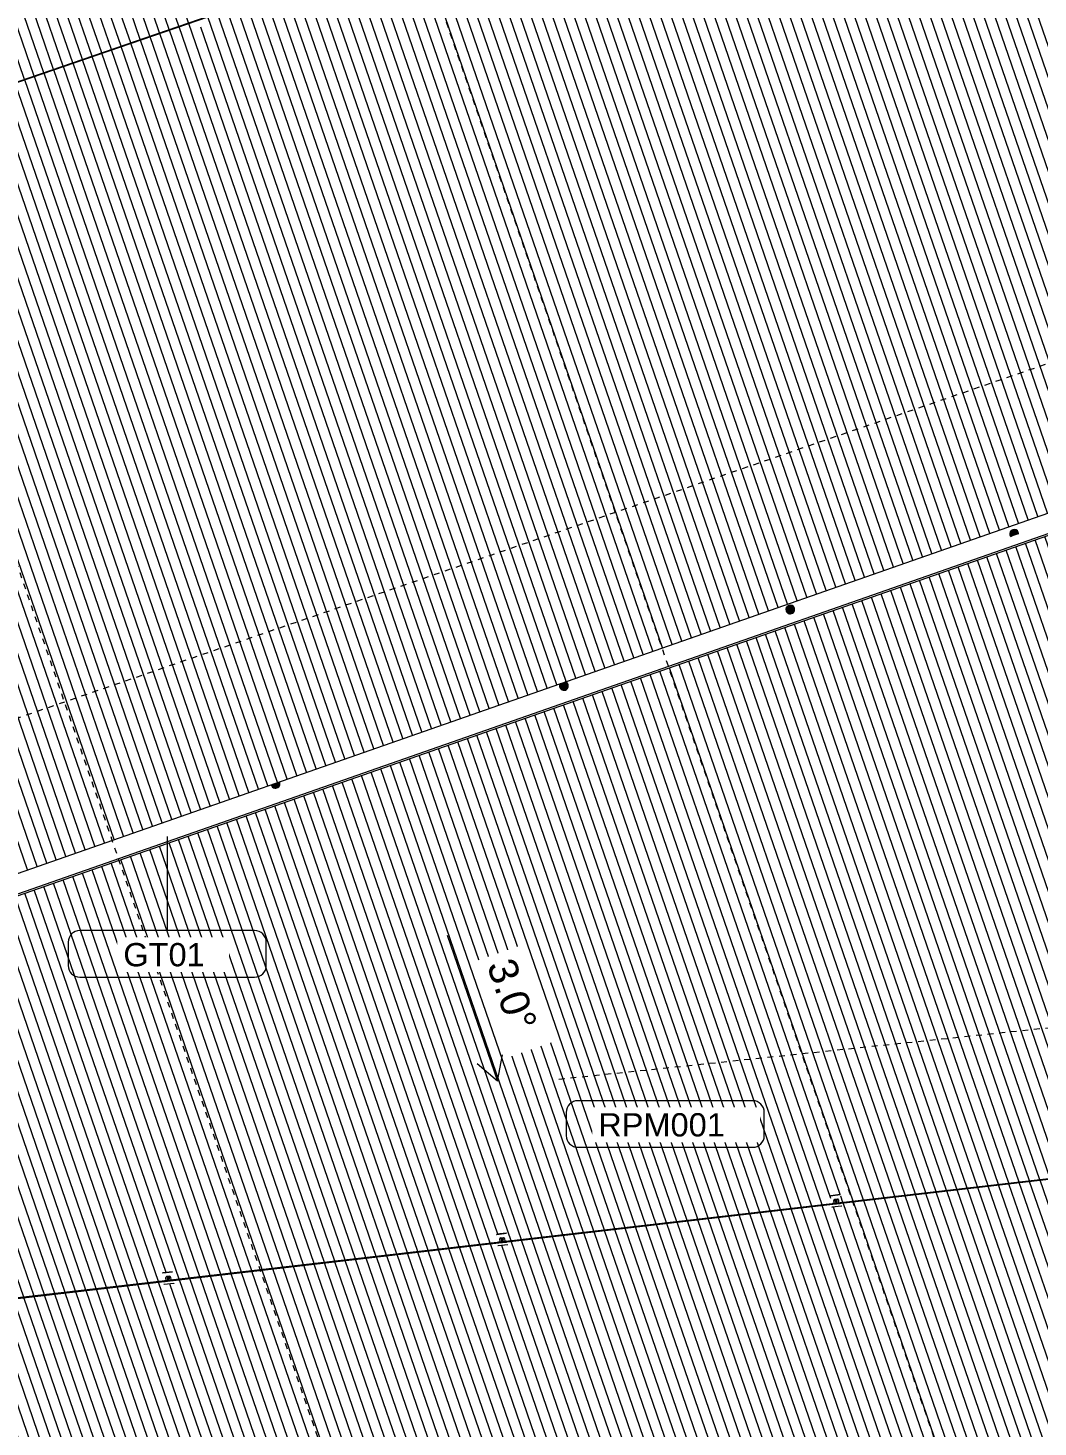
# Model space of a CAD drawing. Header units: metres. Extents: x -2477 to -2336, y 3945 to 4052.
# Drawn here: x -2370.05 to -2352.71, y 3971.49 to 3995.52 of the extents above; entities that cross this region are included whole.
import ezdxf

# ---------------------------------------------------------------- set-up
doc = ezdxf.new("R2010")
doc.units = ezdxf.units.M
doc.linetypes.add('Grid Line', pattern=[0.021, 0.012, -0.003, 0.003, -0.003])
for name, color, linetype, lineweight in [('A-ROOF', 132, 'Continuous', 5), ('A-ROOF-IDEN', 132, 'Continuous', 5), ('A-ROOF-PATT', 132, 'Continuous', 5), ('G-ANNO-DIMS', 111, 'Continuous', 5), ('P-SANR-FIXT', 6, 'Continuous', 5), ('Q-SPCQ', 91, 'Continuous', 5), ('S-GRID', 1, 'Continuous', 5)]:
    doc.layers.add(name, color=color, linetype=linetype, lineweight=lineweight)
doc.styles.add('Arial', font='arial.ttf', dxfattribs={"height": 0.5})
doc.styles.add('Arial_1', font='arial.ttf', dxfattribs={"height": 0.4})

# ---------------------------------------------------------------- blocks, each defined once
blk = doc.blocks.new('Downpipe - L Spreader - Default-V2-ROOF - Part A')
at = {"layer": 'P-SANR-FIXT'}
blk.add_hatch(color=211, dxfattribs=at).paths.add_polyline_path([(0.028, 2.131), (-0.108, 2.129), (-0.112, 2.119), (-0.115, 2.1), (-0.112, 2.081), (-0.105, 2.062), (-0.093, 2.047), (-0.077, 2.035), (-0.059, 2.028), (-0.04, 2.025), (-0.02, 2.028), (-0.002, 2.035), (0.013, 2.047), (0.025, 2.062), (0.033, 2.081), (0.035, 2.101), (0.033, 2.119)])
for start, end in [(156.6775, 180), (180, 0), (0, 24.4747)]:
    blk.add_arc((-0.04, 2.1), 0.075, start, end, dxfattribs=at)
blk = doc.blocks.new('Downpipe - L Spreader - Default-V3-ROOF - Part A')
at = {"layer": 'P-SANR-FIXT'}
blk.add_hatch(color=211, dxfattribs=at).paths.add_polyline_path([(-0.02, 2.172), (-0.04, 2.175), (-0.059, 2.172), (-0.077, 2.165), (-0.093, 2.153), (-0.105, 2.137), (-0.112, 2.119), (-0.115, 2.1), (-0.11, 2.076), (-0.105, 2.062), (-0.093, 2.047), (-0.077, 2.035), (-0.059, 2.028), (-0.04, 2.025), (-0.02, 2.028), (0.001, 2.038), (0.013, 2.047), (0.025, 2.062), (0.033, 2.081), (0.035, 2.1), (0.033, 2.119), (0.025, 2.137), (0.013, 2.153), (-0.002, 2.165), (-0.011, 2.169)])
for start, end in [(0, 180), (180, 0)]:
    blk.add_arc((-0.04, 2.1), 0.075, start, end, dxfattribs=at)
blk = doc.blocks.new('Downpipe - L Spreader - Default-V4-ROOF - Part A')
at = {"layer": 'P-SANR-FIXT'}
blk.add_hatch(color=211, dxfattribs=at).paths.add_polyline_path([(-0.02, 2.172), (-0.04, 2.175), (-0.059, 2.172), (-0.077, 2.165), (-0.093, 2.153), (-0.105, 2.137), (-0.112, 2.119), (-0.115, 2.1), (-0.112, 2.081), (-0.105, 2.062), (-0.093, 2.047), (-0.08, 2.039), (0.004, 2.04), (0.013, 2.047), (0.025, 2.062), (0.033, 2.081), (0.035, 2.1), (0.033, 2.119), (0.025, 2.137), (0.013, 2.153), (-0.002, 2.165), (-0.011, 2.169)])
for start, end in [(0, 180), (180, 234.6037), (306.4578, 0)]:
    blk.add_arc((-0.04, 2.1), 0.075, start, end, dxfattribs=at)
blk = doc.blocks.new('Downpipe - L Spreader - Default-V5-ROOF - Part A')
at = {"layer": 'P-SANR-FIXT'}
blk.add_hatch(color=211, dxfattribs=at).paths.add_polyline_path([(-0.02, 2.172), (-0.04, 2.175), (-0.059, 2.172), (-0.077, 2.165), (-0.093, 2.153), (-0.105, 2.137), (-0.112, 2.119), (-0.115, 2.1), (-0.113, 2.088), (0.034, 2.089), (0.035, 2.1), (0.033, 2.119), (0.025, 2.137), (0.013, 2.153), (-0.002, 2.165), (-0.011, 2.169)])
for start, end in [(0, 180), (180, 189.4073), (351.6904, 0)]:
    blk.add_arc((-0.04, 2.1), 0.075, start, end, dxfattribs=at)
blk = doc.blocks.new('Static Line_Sayfa_Metal Deck_Pan Mount - Up to 15 _ pitch - Max 2 Users-1845874-ROOF - Part A')
at = {"layer": 'Q-SPCQ'}
for p, q in [((-2350.648, 4001.334), (-2438.25, 3971.17)), ((-2438.248, 3971.163), (-2350.645, 4001.327))]:
    blk.add_line(p, q, dxfattribs=at)
blk = doc.blocks.new('Static Line_Sayfa_Metal Deck_Pan Mount - Up to 15 _ pitch - Max 2 Users-1848369-ROOF - Part A')
at = {"layer": 'Q-SPCQ'}
for p, q in [((-2343.541, 3976.794), (-2379.096, 3972.682)), ((-2379.095, 3972.674), (-2343.541, 3976.786)), ((-2356.1, 3975.483), (-2356.103, 3975.482)), ((-2356.101, 3975.482), (-2356.098, 3975.483)), ((-2356.272, 3975.463), (-2356.268, 3975.463)), ((-2356.267, 3975.463), (-2356.27, 3975.464)), ((-2356.267, 3975.463), (-2356.102, 3975.482)), ((-2356.104, 3975.482), (-2356.266, 3975.463)), ((-2356.245, 3975.265), (-2356.249, 3975.265)), ((-2356.08, 3975.284), (-2356.244, 3975.265)), ((-2356.233, 3975.329), (-2356.238, 3975.327)), ((-2356.236, 3975.317), (-2356.232, 3975.316)), ((-2356.231, 3975.329), (-2356.233, 3975.329)), ((-2356.23, 3975.316), (-2356.232, 3975.316)), ((-2356.105, 3975.344), (-2356.231, 3975.329)), ((-2356.23, 3975.316), (-2356.104, 3975.331)), ((-2356.209, 3975.335), (-2356.215, 3975.384)), ((-2356.152, 3975.406), (-2356.202, 3975.4)), ((-2356.152, 3975.406), (-2356.202, 3975.4)), ((-2356.192, 3975.367), (-2356.192, 3975.367)), ((-2356.184, 3975.369), (-2356.184, 3975.369)), ((-2356.182, 3975.37), (-2356.182, 3975.37)), ((-2356.164, 3975.376), (-2356.164, 3975.376)), ((-2356.162, 3975.377), (-2356.162, 3975.377)), ((-2356.154, 3975.38), (-2356.154, 3975.38)), ((-2356.136, 3975.396), (-2356.136, 3975.396)), ((-2356.135, 3975.393), (-2356.13, 3975.344)), ((-2356.105, 3975.344), (-2356.103, 3975.344)), ((-2356.104, 3975.331), (-2356.101, 3975.331)), ((-2356.098, 3975.343), (-2356.103, 3975.344)), ((-2356.101, 3975.331), (-2356.097, 3975.333)), ((-2356.075, 3975.285), (-2356.079, 3975.284)), ((-2362.004, 3974.8), (-2362, 3974.8)), ((-2361.998, 3974.8), (-2362.002, 3974.801)), ((-2361.999, 3974.8), (-2361.834, 3974.819)), ((-2361.836, 3974.819), (-2361.997, 3974.801)), ((-2361.832, 3974.82), (-2361.835, 3974.819)), ((-2361.833, 3974.819), (-2361.83, 3974.821)), ((-2361.977, 3974.602), (-2361.981, 3974.602)), ((-2361.811, 3974.621), (-2361.976, 3974.602)), ((-2361.965, 3974.666), (-2361.969, 3974.664)), ((-2361.968, 3974.654), (-2361.964, 3974.653)), ((-2361.963, 3974.666), (-2361.965, 3974.666)), ((-2361.962, 3974.653), (-2361.964, 3974.653)), ((-2361.837, 3974.681), (-2361.963, 3974.666)), ((-2361.962, 3974.653), (-2361.836, 3974.668)), ((-2361.941, 3974.672), (-2361.947, 3974.721)), ((-2361.884, 3974.743), (-2361.933, 3974.737)), ((-2361.884, 3974.743), (-2361.933, 3974.737)), ((-2361.924, 3974.704), (-2361.924, 3974.704)), ((-2361.916, 3974.706), (-2361.916, 3974.706)), ((-2361.914, 3974.707), (-2361.914, 3974.707)), ((-2361.896, 3974.713), (-2361.896, 3974.713)), ((-2361.894, 3974.714), (-2361.894, 3974.714)), ((-2361.886, 3974.717), (-2361.886, 3974.717)), ((-2361.868, 3974.733), (-2361.868, 3974.733)), ((-2361.867, 3974.73), (-2361.861, 3974.681)), ((-2361.837, 3974.681), (-2361.835, 3974.681)), ((-2361.836, 3974.668), (-2361.833, 3974.668)), ((-2361.83, 3974.68), (-2361.835, 3974.681)), ((-2361.833, 3974.668), (-2361.829, 3974.67)), ((-2361.807, 3974.622), (-2361.81, 3974.621)), ((-2367.736, 3974.138), (-2367.732, 3974.137)), ((-2367.73, 3974.138), (-2367.734, 3974.138)), ((-2367.731, 3974.137), (-2367.566, 3974.156)), ((-2367.568, 3974.156), (-2367.729, 3974.138)), ((-2367.673, 3974.009), (-2367.678, 3974.058)), ((-2367.616, 3974.08), (-2367.665, 3974.074)), ((-2367.616, 3974.08), (-2367.665, 3974.075)), ((-2367.648, 3974.044), (-2367.648, 3974.043)), ((-2367.646, 3974.044), (-2367.646, 3974.044)), ((-2367.628, 3974.05), (-2367.628, 3974.05)), ((-2367.626, 3974.051), (-2367.626, 3974.051)), ((-2367.618, 3974.054), (-2367.618, 3974.054)), ((-2367.6, 3974.07), (-2367.6, 3974.07)), ((-2367.599, 3974.067), (-2367.593, 3974.018)), ((-2367.564, 3974.157), (-2367.567, 3974.157)), ((-2367.565, 3974.157), (-2367.562, 3974.158)), ((-2367.709, 3973.939), (-2367.713, 3973.939)), ((-2367.543, 3973.958), (-2367.708, 3973.939)), ((-2367.697, 3974.003), (-2367.701, 3974.001)), ((-2367.7, 3973.991), (-2367.696, 3973.99)), ((-2367.695, 3974.003), (-2367.697, 3974.003)), ((-2367.693, 3973.99), (-2367.696, 3973.99)), ((-2367.569, 3974.018), (-2367.695, 3974.003)), ((-2367.693, 3973.99), (-2367.567, 3974.005)), ((-2367.656, 3974.041), (-2367.656, 3974.041)), ((-2367.569, 3974.018), (-2367.567, 3974.018)), ((-2367.562, 3974.017), (-2367.567, 3974.018)), ((-2367.567, 3974.005), (-2367.565, 3974.006)), ((-2367.565, 3974.006), (-2367.561, 3974.007)), ((-2367.539, 3973.959), (-2367.542, 3973.958))]:
    blk.add_line(p, q, dxfattribs=at)
at = {"layer": 'Q-SPCQ', "flags": 128}
for points in [[(-2356.184, 3975.369), (-2356.184, 3975.369), (-2356.184, 3975.368), (-2356.184, 3975.368), (-2356.183, 3975.367), (-2356.183, 3975.367), (-2356.183, 3975.366), (-2356.183, 3975.366), (-2356.182, 3975.366), (-2356.182, 3975.365), (-2356.182, 3975.365), (-2356.182, 3975.365), (-2356.181, 3975.364), (-2356.181, 3975.364), (-2356.18, 3975.364), (-2356.18, 3975.363), (-2356.18, 3975.363), (-2356.179, 3975.363), (-2356.179, 3975.363), (-2356.179, 3975.362), (-2356.178, 3975.362), (-2356.178, 3975.362), (-2356.177, 3975.362), (-2356.177, 3975.362), (-2356.176, 3975.362), (-2356.176, 3975.361), (-2356.175, 3975.361), (-2356.175, 3975.361), (-2356.174, 3975.361), (-2356.174, 3975.361), (-2356.174, 3975.361), (-2356.173, 3975.361), (-2356.173, 3975.361), (-2356.172, 3975.361), (-2356.172, 3975.361)], [(-2356.182, 3975.37), (-2356.182, 3975.369), (-2356.182, 3975.369), (-2356.182, 3975.368), (-2356.182, 3975.368), (-2356.181, 3975.368), (-2356.181, 3975.367), (-2356.181, 3975.367), (-2356.181, 3975.367), (-2356.181, 3975.366), (-2356.18, 3975.366), (-2356.18, 3975.366), (-2356.18, 3975.366), (-2356.179, 3975.365), (-2356.179, 3975.365), (-2356.179, 3975.365), (-2356.178, 3975.365), (-2356.178, 3975.364), (-2356.178, 3975.364), (-2356.178, 3975.364), (-2356.177, 3975.364), (-2356.177, 3975.364), (-2356.176, 3975.364), (-2356.176, 3975.363), (-2356.176, 3975.363), (-2356.175, 3975.363), (-2356.175, 3975.363), (-2356.175, 3975.363), (-2356.174, 3975.363), (-2356.174, 3975.363), (-2356.173, 3975.363), (-2356.173, 3975.363), (-2356.173, 3975.363), (-2356.172, 3975.363), (-2356.172, 3975.363)], [(-2356.172, 3975.361), (-2356.171, 3975.361), (-2356.171, 3975.361), (-2356.17, 3975.361), (-2356.17, 3975.362), (-2356.169, 3975.362), (-2356.169, 3975.362), (-2356.169, 3975.362), (-2356.168, 3975.362), (-2356.168, 3975.362), (-2356.167, 3975.363), (-2356.167, 3975.363), (-2356.167, 3975.363), (-2356.166, 3975.363), (-2356.166, 3975.364), (-2356.165, 3975.364), (-2356.165, 3975.364), (-2356.165, 3975.365), (-2356.164, 3975.365), (-2356.164, 3975.365), (-2356.164, 3975.366), (-2356.164, 3975.366), (-2356.163, 3975.366), (-2356.163, 3975.367), (-2356.163, 3975.367), (-2356.163, 3975.368), (-2356.162, 3975.368), (-2356.162, 3975.369), (-2356.162, 3975.369), (-2356.162, 3975.369), (-2356.162, 3975.37), (-2356.162, 3975.37), (-2356.162, 3975.371), (-2356.161, 3975.371), (-2356.161, 3975.372), (-2356.161, 3975.372), (-2356.161, 3975.373), (-2356.161, 3975.373), (-2356.161, 3975.374), (-2356.161, 3975.374), (-2356.161, 3975.375), (-2356.162, 3975.375), (-2356.162, 3975.375), (-2356.162, 3975.376), (-2356.162, 3975.376), (-2356.162, 3975.377)], [(-2356.172, 3975.363), (-2356.172, 3975.363), (-2356.171, 3975.363), (-2356.171, 3975.363), (-2356.17, 3975.363), (-2356.17, 3975.363), (-2356.17, 3975.364), (-2356.169, 3975.364), (-2356.169, 3975.364), (-2356.169, 3975.364), (-2356.168, 3975.364), (-2356.168, 3975.364), (-2356.168, 3975.365), (-2356.167, 3975.365), (-2356.167, 3975.365), (-2356.167, 3975.365), (-2356.166, 3975.366), (-2356.166, 3975.366), (-2356.166, 3975.366), (-2356.166, 3975.366), (-2356.165, 3975.367), (-2356.165, 3975.367), (-2356.165, 3975.367), (-2356.165, 3975.368), (-2356.165, 3975.368), (-2356.164, 3975.368), (-2356.164, 3975.369), (-2356.164, 3975.369), (-2356.164, 3975.369), (-2356.164, 3975.37), (-2356.164, 3975.37), (-2356.164, 3975.371), (-2356.163, 3975.371), (-2356.163, 3975.371), (-2356.163, 3975.372), (-2356.163, 3975.372), (-2356.163, 3975.373), (-2356.163, 3975.373), (-2356.163, 3975.373), (-2356.163, 3975.374), (-2356.163, 3975.374), (-2356.164, 3975.374), (-2356.164, 3975.375), (-2356.164, 3975.375), (-2356.164, 3975.376), (-2356.164, 3975.376)], [(-2361.916, 3974.706), (-2361.916, 3974.706), (-2361.916, 3974.705), (-2361.916, 3974.705), (-2361.915, 3974.704), (-2361.915, 3974.704), (-2361.915, 3974.704), (-2361.915, 3974.703), (-2361.914, 3974.703), (-2361.914, 3974.702), (-2361.914, 3974.702), (-2361.913, 3974.702), (-2361.913, 3974.701), (-2361.913, 3974.701), (-2361.912, 3974.701), (-2361.912, 3974.701), (-2361.912, 3974.7), (-2361.911, 3974.7), (-2361.911, 3974.7), (-2361.91, 3974.7), (-2361.91, 3974.699), (-2361.91, 3974.699), (-2361.909, 3974.699), (-2361.909, 3974.699), (-2361.908, 3974.699), (-2361.908, 3974.699), (-2361.907, 3974.698), (-2361.907, 3974.698), (-2361.906, 3974.698), (-2361.906, 3974.698), (-2361.905, 3974.698), (-2361.905, 3974.698), (-2361.904, 3974.698), (-2361.904, 3974.698), (-2361.904, 3974.698)], [(-2361.914, 3974.707), (-2361.914, 3974.706), (-2361.914, 3974.706), (-2361.914, 3974.706), (-2361.913, 3974.705), (-2361.913, 3974.705), (-2361.913, 3974.705), (-2361.913, 3974.704), (-2361.913, 3974.704), (-2361.912, 3974.704), (-2361.912, 3974.703), (-2361.912, 3974.703), (-2361.912, 3974.703), (-2361.911, 3974.702), (-2361.911, 3974.702), (-2361.911, 3974.702), (-2361.91, 3974.702), (-2361.91, 3974.702), (-2361.91, 3974.701), (-2361.909, 3974.701), (-2361.909, 3974.701), (-2361.909, 3974.701), (-2361.908, 3974.701), (-2361.908, 3974.701), (-2361.908, 3974.7), (-2361.907, 3974.7), (-2361.907, 3974.7), (-2361.906, 3974.7), (-2361.906, 3974.7), (-2361.906, 3974.7), (-2361.905, 3974.7), (-2361.905, 3974.7), (-2361.904, 3974.7), (-2361.904, 3974.7), (-2361.904, 3974.7)], [(-2361.904, 3974.698), (-2361.903, 3974.698), (-2361.903, 3974.698), (-2361.902, 3974.699), (-2361.902, 3974.699), (-2361.901, 3974.699), (-2361.901, 3974.699), (-2361.9, 3974.699), (-2361.9, 3974.699), (-2361.9, 3974.7), (-2361.899, 3974.7), (-2361.899, 3974.7), (-2361.898, 3974.7), (-2361.898, 3974.7), (-2361.898, 3974.701), (-2361.897, 3974.701), (-2361.897, 3974.701), (-2361.897, 3974.702), (-2361.896, 3974.702), (-2361.896, 3974.702), (-2361.896, 3974.703), (-2361.895, 3974.703), (-2361.895, 3974.704), (-2361.895, 3974.704), (-2361.895, 3974.704), (-2361.894, 3974.705), (-2361.894, 3974.705), (-2361.894, 3974.706), (-2361.894, 3974.706), (-2361.894, 3974.707), (-2361.894, 3974.707), (-2361.893, 3974.707), (-2361.893, 3974.708), (-2361.893, 3974.708), (-2361.893, 3974.709), (-2361.893, 3974.709), (-2361.893, 3974.71), (-2361.893, 3974.71), (-2361.893, 3974.711), (-2361.893, 3974.711), (-2361.893, 3974.712), (-2361.893, 3974.712), (-2361.893, 3974.713), (-2361.894, 3974.713), (-2361.894, 3974.713), (-2361.894, 3974.714)], [(-2361.904, 3974.7), (-2361.903, 3974.7), (-2361.903, 3974.7), (-2361.903, 3974.7), (-2361.902, 3974.7), (-2361.902, 3974.701), (-2361.902, 3974.701), (-2361.901, 3974.701), (-2361.901, 3974.701), (-2361.9, 3974.701), (-2361.9, 3974.701), (-2361.9, 3974.702), (-2361.899, 3974.702), (-2361.899, 3974.702), (-2361.899, 3974.702), (-2361.899, 3974.702), (-2361.898, 3974.703), (-2361.898, 3974.703), (-2361.898, 3974.703), (-2361.897, 3974.704), (-2361.897, 3974.704), (-2361.897, 3974.704), (-2361.897, 3974.704), (-2361.897, 3974.705), (-2361.896, 3974.705), (-2361.896, 3974.706), (-2361.896, 3974.706), (-2361.896, 3974.706), (-2361.896, 3974.707), (-2361.896, 3974.707), (-2361.896, 3974.707), (-2361.895, 3974.708), (-2361.895, 3974.708), (-2361.895, 3974.708), (-2361.895, 3974.709), (-2361.895, 3974.709), (-2361.895, 3974.71), (-2361.895, 3974.71), (-2361.895, 3974.71), (-2361.895, 3974.711), (-2361.895, 3974.711), (-2361.895, 3974.712), (-2361.895, 3974.712), (-2361.896, 3974.712), (-2361.896, 3974.713), (-2361.896, 3974.713)], [(-2367.648, 3974.043), (-2367.648, 3974.043), (-2367.648, 3974.042), (-2367.647, 3974.042), (-2367.647, 3974.042), (-2367.647, 3974.041), (-2367.647, 3974.041), (-2367.646, 3974.04), (-2367.646, 3974.04), (-2367.646, 3974.04), (-2367.646, 3974.039), (-2367.645, 3974.039), (-2367.645, 3974.039), (-2367.645, 3974.038), (-2367.644, 3974.038), (-2367.644, 3974.038), (-2367.643, 3974.037), (-2367.643, 3974.037), (-2367.643, 3974.037), (-2367.642, 3974.037), (-2367.642, 3974.036), (-2367.641, 3974.036), (-2367.641, 3974.036), (-2367.641, 3974.036), (-2367.64, 3974.036), (-2367.64, 3974.036), (-2367.639, 3974.036), (-2367.639, 3974.035), (-2367.638, 3974.035), (-2367.638, 3974.035), (-2367.637, 3974.035), (-2367.637, 3974.035), (-2367.636, 3974.035), (-2367.636, 3974.035), (-2367.635, 3974.035)], [(-2367.646, 3974.044), (-2367.646, 3974.043), (-2367.646, 3974.043), (-2367.645, 3974.043), (-2367.645, 3974.042), (-2367.645, 3974.042), (-2367.645, 3974.042), (-2367.645, 3974.041), (-2367.644, 3974.041), (-2367.644, 3974.041), (-2367.644, 3974.04), (-2367.644, 3974.04), (-2367.643, 3974.04), (-2367.643, 3974.04), (-2367.643, 3974.039), (-2367.643, 3974.039), (-2367.642, 3974.039), (-2367.642, 3974.039), (-2367.642, 3974.038), (-2367.641, 3974.038), (-2367.641, 3974.038), (-2367.641, 3974.038), (-2367.64, 3974.038), (-2367.64, 3974.038), (-2367.639, 3974.038), (-2367.639, 3974.037), (-2367.639, 3974.037), (-2367.638, 3974.037), (-2367.638, 3974.037), (-2367.638, 3974.037), (-2367.637, 3974.037), (-2367.637, 3974.037), (-2367.636, 3974.037), (-2367.636, 3974.037), (-2367.636, 3974.037)], [(-2367.636, 3974.037), (-2367.635, 3974.037), (-2367.635, 3974.037), (-2367.634, 3974.037), (-2367.634, 3974.038), (-2367.634, 3974.038), (-2367.633, 3974.038), (-2367.633, 3974.038), (-2367.633, 3974.038), (-2367.632, 3974.038), (-2367.632, 3974.038), (-2367.632, 3974.039), (-2367.631, 3974.039), (-2367.631, 3974.039), (-2367.631, 3974.039), (-2367.63, 3974.04), (-2367.63, 3974.04), (-2367.63, 3974.04), (-2367.63, 3974.04), (-2367.629, 3974.041), (-2367.629, 3974.041), (-2367.629, 3974.041), (-2367.629, 3974.042), (-2367.628, 3974.042), (-2367.628, 3974.042), (-2367.628, 3974.043), (-2367.628, 3974.043), (-2367.628, 3974.043), (-2367.628, 3974.044), (-2367.627, 3974.044), (-2367.627, 3974.044), (-2367.627, 3974.045), (-2367.627, 3974.045), (-2367.627, 3974.046), (-2367.627, 3974.046), (-2367.627, 3974.046), (-2367.627, 3974.047), (-2367.627, 3974.047), (-2367.627, 3974.048), (-2367.627, 3974.048), (-2367.627, 3974.048), (-2367.627, 3974.049), (-2367.627, 3974.049), (-2367.627, 3974.049), (-2367.628, 3974.05), (-2367.628, 3974.05)], [(-2367.635, 3974.035), (-2367.635, 3974.035), (-2367.635, 3974.036), (-2367.634, 3974.036), (-2367.634, 3974.036), (-2367.633, 3974.036), (-2367.633, 3974.036), (-2367.632, 3974.036), (-2367.632, 3974.036), (-2367.631, 3974.037), (-2367.631, 3974.037), (-2367.631, 3974.037), (-2367.63, 3974.037), (-2367.63, 3974.038), (-2367.629, 3974.038), (-2367.629, 3974.038), (-2367.629, 3974.039), (-2367.628, 3974.039), (-2367.628, 3974.039), (-2367.628, 3974.04), (-2367.628, 3974.04), (-2367.627, 3974.04), (-2367.627, 3974.041), (-2367.627, 3974.041), (-2367.626, 3974.041), (-2367.626, 3974.042), (-2367.626, 3974.042), (-2367.626, 3974.043), (-2367.626, 3974.043), (-2367.626, 3974.044), (-2367.625, 3974.044), (-2367.625, 3974.045), (-2367.625, 3974.045), (-2367.625, 3974.045), (-2367.625, 3974.046), (-2367.625, 3974.046), (-2367.625, 3974.047), (-2367.625, 3974.047), (-2367.625, 3974.048), (-2367.625, 3974.048), (-2367.625, 3974.049), (-2367.625, 3974.049), (-2367.625, 3974.05), (-2367.625, 3974.05), (-2367.626, 3974.051), (-2367.626, 3974.051)]]:
    blk.add_lwpolyline(points, dxfattribs=at)
at = {"layer": 'Q-SPCQ'}
for centre, major_axis, ratio, start_param, end_param in [((-2356.267, 3975.463), (0.000993, 0.000114), 0.051111, 3.405023, 4.72366), ((-2356.266, 3975.464), (0.000993, 0.000114), 0.051111, 3.405023, 4.72366), ((-2356.244, 3975.265), (0.000993, 0.000114), 0.051111, 3.405023, 4.72366), ((-2356.237, 3975.322), (-0.0006, 0.00518), 0.011256, 0.002657, 0.472462), ((-2356.237, 3975.322), (-0.0006, 0.00518), 0.011256, 4.661252, 6.283185), ((-2356.237, 3975.322), (-0.0006, 0.00518), 0.011256, 3.141593, 4.661252), ((-2356.237, 3975.322), (-0.0006, 0.00518), 0.011256, 2.566857, 3.138936), ((-2356.2, 3975.385), (0.0142, 0.0049), 0.99863, 1.354026, 2.924822), ((-2356.2, 3975.385), (0.0142, 0.0049), 0.99863, 1.354026, 2.924822), ((-2356.209, 3975.334), (-0.00046, 0.00397), 0.011256, 1.51966, 2.566857), ((-2356.173, 3975.373), (0.0188, 0.0065), 0.99863, 1.354026, 3.71022), ((-2356.173, 3975.373), (0.0188, 0.0065), 0.99863, 1.354026, 4.495618), ((-2356.173, 3975.373), (0.0111, 0.0038), 0.99863, 1.354026, 4.495618), ((-2356.173, 3975.373), (0.0188, 0.0065), 0.99863, 6.066415, 7.637211), ((-2356.173, 3975.373), (0.0188, 0.0065), 0.99863, 4.495618, 7.637211), ((-2356.173, 3975.373), (0.0111, 0.0038), 0.99863, 4.495618, 7.637211), ((-2356.15, 3975.391), (0.0142, 0.0049), 0.99863, 0.045029, 1.354026), ((-2356.15, 3975.391), (0.0142, 0.0049), 0.99863, 6.066415, 7.637211), ((-2356.15, 3975.391), (0.0142, 0.0049), 0.99863, 6.066415, 6.283185), ((-2356.13, 3975.344), (-0.00046, 0.00397), 0.011256, 1.51966, 2.566857), ((-2356.104, 3975.482), (0.000993, 0.000114), 0.051111, 4.72366, 6.042297), ((-2356.102, 3975.482), (0.000993, 0.000114), 0.051111, 4.72366, 6.042297), ((-2356.098, 3975.338), (-0.0006, 0.00518), 0.011256, 4.661252, 6.280529), ((-2356.098, 3975.338), (-0.0006, 0.00518), 0.011256, 0, 0.472462), ((-2356.098, 3975.338), (-0.0006, 0.00518), 0.011256, 3.144249, 4.661252), ((-2356.098, 3975.338), (-0.0006, 0.00518), 0.011256, 2.566857, 3.141593), ((-2356.08, 3975.284), (0.000993, 0.000114), 0.051111, 4.72366, 6.042297), ((-2361.999, 3974.8), (0.000993, 0.000114), 0.051111, 3.405023, 4.72366), ((-2361.997, 3974.801), (0.000993, 0.000114), 0.051111, 3.405023, 4.72366), ((-2361.836, 3974.819), (0.000993, 0.000114), 0.051111, 4.72366, 6.042297), ((-2361.834, 3974.819), (0.000993, 0.000114), 0.051111, 4.72366, 6.042297), ((-2361.976, 3974.602), (0.000993, 0.000114), 0.051111, 3.405023, 4.72366), ((-2361.969, 3974.659), (-0.0006, 0.00518), 0.011256, 0.002657, 0.472462), ((-2361.969, 3974.659), (-0.0006, 0.00518), 0.011256, 4.661252, 6.283185), ((-2361.969, 3974.659), (-0.0006, 0.00518), 0.011256, 3.141593, 4.661252), ((-2361.969, 3974.659), (-0.0006, 0.00518), 0.011256, 2.566857, 3.138936), ((-2361.932, 3974.722), (0.0142, 0.0049), 0.99863, 1.354026, 2.924822), ((-2361.932, 3974.723), (0.0142, 0.0049), 0.99863, 1.354026, 2.924822), ((-2361.941, 3974.671), (-0.00046, 0.00397), 0.011256, 1.51966, 2.566857), ((-2361.905, 3974.71), (0.0188, 0.0065), 0.99863, 1.354026, 3.71022), ((-2361.905, 3974.71), (0.0188, 0.0065), 0.99863, 1.354026, 4.495618), ((-2361.905, 3974.71), (0.0111, 0.0038), 0.99863, 1.354026, 4.495618), ((-2361.905, 3974.71), (0.0188, 0.0065), 0.99863, 6.066415, 7.637211), ((-2361.905, 3974.71), (0.0188, 0.0065), 0.99863, 4.495618, 7.637211), ((-2361.905, 3974.71), (0.0111, 0.0038), 0.99863, 4.495618, 7.637211), ((-2361.882, 3974.728), (0.0142, 0.0049), 0.99863, 6.066415, 7.637211), ((-2361.882, 3974.728), (0.0142, 0.0049), 0.99863, 0.045029, 1.354026), ((-2361.882, 3974.728), (0.0142, 0.0049), 0.99863, 6.066415, 6.283185), ((-2361.861, 3974.681), (-0.00046, 0.00397), 0.011256, 1.51966, 2.566857), ((-2361.83, 3974.675), (-0.0006, 0.00518), 0.011256, 4.661252, 6.280529), ((-2361.83, 3974.675), (-0.0006, 0.00518), 0.011256, 0, 0.472462), ((-2361.83, 3974.675), (-0.0006, 0.00518), 0.011256, 3.144249, 4.661252), ((-2361.83, 3974.675), (-0.0006, 0.00518), 0.011256, 2.566857, 3.141593), ((-2361.811, 3974.621), (0.000993, 0.000114), 0.051111, 4.72366, 6.042297), ((-2367.731, 3974.137), (0.000993, 0.000114), 0.051111, 3.405023, 4.72366), ((-2367.729, 3974.138), (0.000993, 0.000114), 0.051111, 3.405023, 4.72366), ((-2367.664, 3974.06), (0.0142, 0.0049), 0.99863, 1.354026, 2.924822), ((-2367.664, 3974.06), (0.0142, 0.0049), 0.99863, 1.354026, 2.924822), ((-2367.637, 3974.048), (0.0188, 0.0065), 0.99863, 1.354026, 3.71022), ((-2367.637, 3974.047), (0.0188, 0.0065), 0.99863, 1.354026, 4.495618), ((-2367.637, 3974.047), (0.0111, 0.0038), 0.99863, 1.354026, 4.495618), ((-2367.637, 3974.048), (0.0188, 0.0065), 0.99863, 6.066415, 7.637211), ((-2367.637, 3974.047), (0.0188, 0.0065), 0.99863, 4.495618, 7.637211), ((-2367.637, 3974.047), (0.0111, 0.0038), 0.99863, 4.495618, 7.637211), ((-2367.614, 3974.065), (0.0142, 0.0049), 0.99863, 6.066415, 7.637211), ((-2367.614, 3974.065), (0.0142, 0.0049), 0.99863, 0.045029, 1.354026), ((-2367.614, 3974.065), (0.0142, 0.0049), 0.99863, 6.066415, 6.283185), ((-2367.568, 3974.156), (0.000993, 0.000114), 0.051111, 4.72366, 6.042297), ((-2367.566, 3974.157), (0.000993, 0.000114), 0.051111, 4.72366, 6.042297), ((-2367.708, 3973.939), (0.000993, 0.000114), 0.051111, 3.405023, 4.72366), ((-2367.701, 3973.996), (-0.0006, 0.00518), 0.011256, 0.002657, 0.472462), ((-2367.701, 3973.996), (-0.0006, 0.00518), 0.011256, 4.661252, 6.283185), ((-2367.701, 3973.996), (-0.0006, 0.00518), 0.011256, 3.141593, 4.661252), ((-2367.701, 3973.996), (-0.0006, 0.00518), 0.011256, 2.566857, 3.138936), ((-2367.673, 3974.009), (-0.00046, 0.00397), 0.011256, 1.51966, 2.566857), ((-2367.593, 3974.018), (-0.00046, 0.00397), 0.011256, 1.51966, 2.566857), ((-2367.562, 3974.012), (-0.0006, 0.00518), 0.011256, 4.661252, 6.280529), ((-2367.562, 3974.012), (-0.0006, 0.00518), 0.011256, 0, 0.472462), ((-2367.562, 3974.012), (-0.0006, 0.00518), 0.011256, 3.144249, 4.661252), ((-2367.562, 3974.012), (-0.0006, 0.00518), 0.011256, 2.566857, 3.141593), ((-2367.543, 3973.958), (0.000993, 0.000114), 0.051111, 4.72366, 6.042297)]:
    blk.add_ellipse(centre, major_axis=major_axis, ratio=ratio, start_param=start_param, end_param=end_param, dxfattribs=at)
blk = doc.blocks.new('Roofs 1 - Roofs 1-2640243-ROOF - Part A')
at = {"layer": 'A-ROOF'}
for p, q in [((-2343.542, 3989.979), (-2396.992, 3971.279)), ((-2343.542, 3989.977), (-2396.991, 3971.277)), ((-2396.983, 3971.253), (-2343.542, 3989.95))]:
    blk.add_line(p, q, dxfattribs=at)
blk = doc.blocks.new('Roof Tag - Roof Tag 17W-1080807-ROOF - Part A')
at = {"layer": 'A-ROOF-IDEN'}
for p, q in [((0.0075, 0.002), (-0.0075, 0.002)), ((-0.0085, 0.001), (-0.0085, -0.001)), ((0.0085, -0.001), (0.0085, 0.001)), ((-0.0075, -0.002), (0.0075, -0.002))]:
    blk.add_line(p, q, dxfattribs=at)
for centre, start, end in [((-0.0075, 0.001), 90, 180), ((0.0075, 0.001), 360, 90), ((-0.0075, -0.001), 180, 270), ((0.0075, -0.001), 270, 0)]:
    blk.add_arc(centre, 0.001, start, end, dxfattribs=at)

msp = doc.modelspace()

# ---------------------------------------------------------------- hatches: boundary and pattern name
at = {"layer": 'A-ROOF-PATT'}
h = msp.add_hatch(dxfattribs=at)
h.set_pattern_fill('FP_2', color=256, style=0, pattern_type=2)
h.set_pattern_definition([(109, (-11.202, 32.533), (-0.165465751, -0.056974427), [])])
h.paths.add_polyline_path([(-2345.649, 4003.051), (-2345.651, 4003.048), (-2345.65, 4003.05)])
h.paths.add_polyline_path([(-2347.645, 4002.362), (-2347.648, 4002.36), (-2347.647, 4002.361)])
h.paths.add_polyline_path([(-2348.533, 4002.056), (-2348.536, 4002.054), (-2348.534, 4002.056)])
h.paths.add_polyline_path([(-2438.679, 3971.016), (-2438.681, 3971.014), (-2438.68, 3971.016)])
h.paths.add_polyline_path([(-2440.675, 3970.329), (-2440.678, 3970.327), (-2440.678, 3970.328)])
h.paths.add_polyline_path([(-2441.564, 3970.024), (-2441.567, 3970.021), (-2441.565, 3970.023)])
h.paths.add_polyline_path([(-2442.768, 3969.616), (-2442.76, 3969.618), (-2442.767, 3969.617)])
h.paths.add_polyline_path([(-2442.301, 3969.777), (-2442.291, 3969.779), (-2442.3, 3969.777)])
h.paths.add_polyline_path([(-2439.204, 3970.842), (-2439.194, 3970.845), (-2439.203, 3970.843)])
h.paths.add_polyline_path([(-2349.737, 4001.648), (-2349.729, 4001.65), (-2349.736, 4001.649)])
h.paths.add_polyline_path([(-2349.27, 4001.809), (-2349.26, 4001.812), (-2349.269, 4001.809)])
h.paths.add_polyline_path([(-2346.174, 4002.876), (-2346.164, 4002.879), (-2346.173, 4002.877)])
h.paths.add_polyline_path([(-2446.272, 3957.699), (-2397.722, 3974.416), (-2396.789, 3971.706), (-2340.796, 3991.296), (-2344.898, 4003.207), (-2345.402, 4003.034), (-2345.433, 4003.124), (-2346.492, 4002.759), (-2346.495, 4002.757), (-2350.563, 4001.354), (-2350.522, 4001.235), (-2350.526, 4001.234), (-2350.526, 4001.232), (-2350.684, 4001.178), (-2350.684, 4001.178), (-2350.688, 4001.178), (-2350.729, 4001.298), (-2356.039, 3999.47), (-2355.997, 3999.349), (-2356.001, 3999.349), (-2356.001, 3999.347), (-2356.159, 3999.293), (-2356.159, 3999.292), (-2356.163, 3999.293), (-2356.204, 3999.413), (-2361.514, 3997.585), (-2361.472, 3997.464), (-2361.476, 3997.464), (-2361.476, 3997.461), (-2361.634, 3997.407), (-2361.634, 3997.407), (-2361.638, 3997.407), (-2361.679, 3997.528), (-2366.989, 3995.699), (-2366.947, 3995.579), (-2366.951, 3995.579), (-2366.951, 3995.576), (-2367.109, 3995.522), (-2367.109, 3995.522), (-2367.113, 3995.522), (-2367.154, 3995.642), (-2372.464, 3993.814), (-2372.422, 3993.694), (-2372.426, 3993.693), (-2372.426, 3993.691), (-2372.584, 3993.637), (-2372.584, 3993.637), (-2372.588, 3993.637), (-2372.629, 3993.757), (-2377.939, 3991.929), (-2377.897, 3991.809), (-2377.901, 3991.808), (-2377.901, 3991.806), (-2378.059, 3991.752), (-2378.059, 3991.752), (-2378.063, 3991.752), (-2378.104, 3991.872), (-2383.414, 3990.044), (-2383.372, 3989.923), (-2383.376, 3989.923), (-2383.376, 3989.921), (-2383.534, 3989.867), (-2383.534, 3989.866), (-2383.538, 3989.867), (-2383.579, 3989.987), (-2388.889, 3988.159), (-2388.847, 3988.038), (-2388.851, 3988.038), (-2388.851, 3988.035), (-2389.009, 3987.981), (-2389.009, 3987.981), (-2389.013, 3987.981), (-2389.054, 3988.102), (-2394.364, 3986.273), (-2394.322, 3986.153), (-2394.326, 3986.153), (-2394.326, 3986.15), (-2394.484, 3986.096), (-2394.484, 3986.096), (-2394.488, 3986.096), (-2394.529, 3986.216), (-2399.839, 3984.388), (-2399.797, 3984.268), (-2399.801, 3984.267), (-2399.801, 3984.265), (-2399.959, 3984.211), (-2399.959, 3984.211), (-2399.963, 3984.211), (-2400.004, 3984.331), (-2405.314, 3982.503), (-2405.272, 3982.383), (-2405.276, 3982.382), (-2405.276, 3982.38), (-2405.434, 3982.326), (-2405.434, 3982.326), (-2405.438, 3982.326), (-2405.479, 3982.446), (-2410.789, 3980.618), (-2410.747, 3980.497), (-2410.751, 3980.497), (-2410.751, 3980.495), (-2410.909, 3980.441), (-2410.909, 3980.44), (-2410.913, 3980.441), (-2410.954, 3980.561), (-2416.264, 3978.733), (-2416.222, 3978.612), (-2416.226, 3978.612), (-2416.226, 3978.609), (-2416.384, 3978.555), (-2416.384, 3978.555), (-2416.388, 3978.555), (-2416.429, 3978.676), (-2421.739, 3976.847), (-2421.698, 3976.727), (-2421.701, 3976.727), (-2421.701, 3976.724), (-2421.859, 3976.67), (-2421.859, 3976.67), (-2421.863, 3976.67), (-2421.904, 3976.79), (-2427.214, 3974.962), (-2427.173, 3974.842), (-2427.176, 3974.841), (-2427.177, 3974.839), (-2427.334, 3974.785), (-2427.334, 3974.785), (-2427.338, 3974.785), (-2427.38, 3974.905), (-2432.689, 3973.077), (-2432.648, 3972.957), (-2432.651, 3972.956), (-2432.652, 3972.954), (-2432.809, 3972.9), (-2432.809, 3972.9), (-2432.813, 3972.9), (-2432.855, 3973.02), (-2438.164, 3971.192), (-2438.123, 3971.071), (-2438.126, 3971.071), (-2438.127, 3971.069), (-2438.284, 3971.015), (-2438.284, 3971.014), (-2438.288, 3971.015), (-2438.331, 3971.135), (-2438.545, 3971.061), (-2438.577, 3971.05), (-2438.608, 3971.039), (-2438.648, 3971.026), (-2438.729, 3970.998), (-2438.969, 3970.916), (-2439.204, 3970.835), (-2439.245, 3970.82), (-2443.461, 3969.368), (-2443.432, 3969.279), (-2443.952, 3969.1), (-2444.003, 3969.247), (-2443.481, 3969.427), (-2443.464, 3969.377), (-2438.333, 3971.144), (-2438.353, 3971.203), (-2438.348, 3971.201), (-2438.348, 3971.203), (-2438.347, 3971.204), (-2438.19, 3971.257), (-2438.191, 3971.257), (-2438.187, 3971.26), (-2438.167, 3971.199), (-2432.857, 3973.027), (-2432.878, 3973.088), (-2432.873, 3973.086), (-2432.873, 3973.088), (-2432.872, 3973.089), (-2432.715, 3973.142), (-2432.715, 3973.143), (-2432.712, 3973.145), (-2432.692, 3973.084), (-2427.382, 3974.913), (-2427.403, 3974.973), (-2427.398, 3974.971), (-2427.398, 3974.973), (-2427.397, 3974.974), (-2427.24, 3975.027), (-2427.24, 3975.028), (-2427.237, 3975.03), (-2427.217, 3974.97), (-2421.907, 3976.798), (-2421.928, 3976.858), (-2421.923, 3976.856), (-2421.923, 3976.859), (-2421.922, 3976.859), (-2421.765, 3976.913), (-2421.765, 3976.913), (-2421.762, 3976.915), (-2421.742, 3976.855), (-2416.432, 3978.683), (-2416.453, 3978.743), (-2416.448, 3978.741), (-2416.448, 3978.744), (-2416.436, 3978.748), (-2416.29, 3978.798), (-2416.29, 3978.798), (-2416.287, 3978.8), (-2416.267, 3978.74), (-2410.957, 3980.568), (-2410.978, 3980.629), (-2410.973, 3980.627), (-2410.973, 3980.629), (-2410.972, 3980.63), (-2410.815, 3980.683), (-2410.815, 3980.683), (-2410.812, 3980.686), (-2410.792, 3980.625), (-2405.482, 3982.453), (-2405.503, 3982.514), (-2405.498, 3982.512), (-2405.498, 3982.514), (-2405.497, 3982.515), (-2405.34, 3982.568), (-2405.34, 3982.569), (-2405.337, 3982.571), (-2405.316, 3982.51), (-2400.007, 3984.339), (-2400.028, 3984.399), (-2400.023, 3984.397), (-2400.023, 3984.399), (-2400.022, 3984.4), (-2399.865, 3984.453), (-2399.865, 3984.454), (-2399.862, 3984.456), (-2399.841, 3984.396), (-2394.532, 3986.224), (-2394.553, 3986.284), (-2394.548, 3986.282), (-2394.548, 3986.285), (-2394.547, 3986.285), (-2394.39, 3986.339), (-2394.39, 3986.339), (-2394.387, 3986.341), (-2394.366, 3986.281), (-2389.057, 3988.109), (-2389.078, 3988.17), (-2389.073, 3988.167), (-2389.073, 3988.17), (-2389.072, 3988.17), (-2388.915, 3988.224), (-2388.915, 3988.224), (-2388.912, 3988.227), (-2388.891, 3988.166), (-2383.582, 3989.994), (-2383.603, 3990.055), (-2383.598, 3990.053), (-2383.598, 3990.055), (-2383.597, 3990.056), (-2383.44, 3990.109), (-2383.44, 3990.109), (-2383.437, 3990.112), (-2383.416, 3990.051), (-2378.107, 3991.879), (-2378.126, 3991.94), (-2378.123, 3991.938), (-2378.123, 3991.94), (-2378.121, 3991.941), (-2377.965, 3991.994), (-2377.965, 3991.995), (-2377.962, 3991.997), (-2377.941, 3991.936), (-2372.632, 3993.765), (-2372.653, 3993.825), (-2372.648, 3993.823), (-2372.648, 3993.825), (-2372.646, 3993.826), (-2372.49, 3993.879), (-2372.49, 3993.88), (-2372.487, 3993.882), (-2372.466, 3993.822), (-2367.157, 3995.65), (-2367.178, 3995.71), (-2367.173, 3995.708), (-2367.173, 3995.711), (-2367.171, 3995.711), (-2367.015, 3995.765), (-2367.015, 3995.765), (-2367.012, 3995.767), (-2366.991, 3995.707), (-2361.682, 3997.535), (-2361.703, 3997.596), (-2361.698, 3997.593), (-2361.698, 3997.596), (-2361.696, 3997.596), (-2361.54, 3997.65), (-2361.54, 3997.65), (-2361.537, 3997.653), (-2361.516, 3997.592), (-2356.207, 3999.42), (-2356.228, 3999.481), (-2356.223, 3999.479), (-2356.223, 3999.481), (-2356.221, 3999.482), (-2356.065, 3999.535), (-2356.065, 3999.535), (-2356.062, 3999.538), (-2356.041, 3999.477), (-2350.732, 4001.305), (-2350.753, 4001.366), (-2350.748, 4001.364), (-2350.748, 4001.366), (-2350.746, 4001.367), (-2350.59, 4001.42), (-2350.59, 4001.421), (-2350.587, 4001.423), (-2350.565, 4001.362), (-2350.377, 4001.427), (-2350.321, 4001.447), (-2345.436, 4003.132), (-2345.453, 4003.181), (-2344.949, 4003.355), (-2346.35, 4007.43), (-2346.327, 4007.439), (-2346.303, 4007.449), (-2347.927, 4012.168), (-2347.627, 4012.271), (-2345.999, 4007.55), (-2345.998, 4007.55), (-2347.624, 4012.274), (-2452.621, 3976.12), (-2446.268, 3957.701)])
h = msp.add_hatch(dxfattribs=at)
h.set_pattern_fill('FP_5', color=256, style=0, pattern_type=2)
h.set_pattern_definition([(109, (-3.94, 11.442), (-0.165465751, -0.056974427), [])])
h.paths.add_polyline_path([(-2381.326, 3972.418), (-2381.332, 3972.416), (-2381.332, 3972.416)])
h.paths.add_polyline_path([(-2381.904, 3972.351), (-2381.906, 3972.35), (-2381.911, 3972.35)])
h.paths.add_polyline_path([(-2384.346, 3972.069), (-2384.353, 3972.067), (-2384.353, 3972.068)])
h.paths.add_polyline_path([(-2365.357, 3967.434), (-2339.817, 3967.434), (-2339.817, 3977.217), (-2344.617, 3976.662), (-2344.611, 3976.611), (-2344.615, 3976.611), (-2344.616, 3976.61), (-2344.781, 3976.591), (-2344.783, 3976.591), (-2344.785, 3976.591), (-2344.791, 3976.642), (-2350.349, 3975.999), (-2350.343, 3975.948), (-2350.347, 3975.948), (-2350.348, 3975.947), (-2350.513, 3975.928), (-2350.514, 3975.928), (-2350.517, 3975.928), (-2350.523, 3975.979), (-2356.081, 3975.336), (-2356.075, 3975.285), (-2356.079, 3975.286), (-2356.08, 3975.284), (-2356.245, 3975.265), (-2356.246, 3975.265), (-2356.249, 3975.265), (-2356.255, 3975.316), (-2361.813, 3974.673), (-2361.807, 3974.622), (-2361.811, 3974.623), (-2361.811, 3974.621), (-2361.977, 3974.602), (-2361.978, 3974.602), (-2361.981, 3974.602), (-2361.987, 3974.653), (-2367.545, 3974.01), (-2367.539, 3973.959), (-2367.543, 3973.96), (-2367.543, 3973.958), (-2367.709, 3973.94), (-2367.71, 3973.939), (-2367.713, 3973.939), (-2367.719, 3973.99), (-2373.277, 3973.347), (-2373.271, 3973.296), (-2373.274, 3973.297), (-2373.275, 3973.295), (-2373.441, 3973.277), (-2373.442, 3973.276), (-2373.445, 3973.276), (-2373.451, 3973.327), (-2379.008, 3972.682), (-2379.003, 3972.634), (-2379.006, 3972.634), (-2379.007, 3972.632), (-2379.173, 3972.614), (-2379.174, 3972.613), (-2379.177, 3972.613), (-2379.182, 3972.665), (-2379.372, 3972.643), (-2379.489, 3972.629), (-2379.661, 3972.61), (-2380.775, 3972.481), (-2380.793, 3972.479), (-2381.165, 3972.435), (-2384.553, 3972.043), (-2384.549, 3972.001), (-2385.097, 3971.938), (-2385.104, 3972.007), (-2385.114, 3972.093), (-2384.566, 3972.157), (-2384.558, 3972.087), (-2384.554, 3972.052), (-2379.183, 3972.673), (-2379.199, 3972.812), (-2379.195, 3972.81), (-2379.195, 3972.812), (-2379.029, 3972.83), (-2379.029, 3972.831), (-2379.025, 3972.831), (-2379.009, 3972.692), (-2373.451, 3973.335), (-2373.468, 3973.475), (-2373.463, 3973.473), (-2373.463, 3973.475), (-2373.297, 3973.493), (-2373.297, 3973.494), (-2373.293, 3973.494), (-2373.278, 3973.355), (-2367.72, 3973.998), (-2367.736, 3974.138), (-2367.732, 3974.136), (-2367.731, 3974.137), (-2367.565, 3974.156), (-2367.565, 3974.157), (-2367.562, 3974.156), (-2367.546, 3974.018), (-2361.988, 3974.661), (-2362.004, 3974.801), (-2362, 3974.798), (-2361.999, 3974.8), (-2361.833, 3974.819), (-2361.833, 3974.819), (-2361.83, 3974.819), (-2361.814, 3974.681), (-2356.256, 3975.324), (-2356.272, 3975.463), (-2356.268, 3975.461), (-2356.267, 3975.463), (-2356.101, 3975.482), (-2356.101, 3975.482), (-2356.098, 3975.482), (-2356.082, 3975.344), (-2350.524, 3975.987), (-2350.54, 3976.126), (-2350.536, 3976.124), (-2350.535, 3976.126), (-2350.37, 3976.145), (-2350.37, 3976.145), (-2350.366, 3976.145), (-2350.35, 3976.007), (-2344.792, 3976.649), (-2344.808, 3976.789), (-2344.804, 3976.787), (-2344.803, 3976.789), (-2344.638, 3976.807), (-2344.638, 3976.808), (-2344.634, 3976.808), (-2344.618, 3976.67), (-2339.817, 3977.225), (-2339.817, 3988.451), (-2340.678, 3990.952), (-2396.601, 3971.387), (-2395.339, 3967.723), (-2395.674, 3967.608), (-2395.614, 3967.434), (-2369.613, 3967.434)])

# ---------------------------------------------------------------- linework, layer by layer
at = {"layer": 'A-ROOF'}
msp.add_line((-2396.789, 3971.706), (-2343.542, 3990.335), dxfattribs=at)
at = {"layer": 'A-ROOF-IDEN'}
msp.add_line((-2367.655, 3981.63), (-2367.655, 3980.017), dxfattribs=at)
at = {"layer": 'G-ANNO-DIMS', "lineweight": 15}
msp.add_line((-2361.986, 3977.428), (-2362.335, 3977.731), dxfattribs=at)
at = {"layer": 'S-GRID', "linetype": 'Grid Line'}
for p, q in [((-2363.768, 3967.536), (-2388.356, 4038.942)), ((-2338.592, 3994.556), (-2467.185, 3950.277))]:
    msp.add_line(p, q, dxfattribs=at)

# ---------------------------------------------------------------- block references
at = {"layer": 'A-ROOF'}
msp.add_blockref('Roofs 1 - Roofs 1-2640243-ROOF - Part A', (0, 0), dxfattribs=at)
at = {"layer": 'A-ROOF-IDEN', "xscale": 199.9999999999999, "yscale": 199.9999999999999, "zscale": 199.9999999999999}
for p in [(-2367.655, 3979.617), (-2359.106, 3976.695)]:
    msp.add_blockref('Roof Tag - Roof Tag 17W-1080807-ROOF - Part A', p, dxfattribs=at)
at = {"layer": 'P-SANR-FIXT', "rotation": 198.7291458098613}
for name, p in [('Downpipe - L Spreader - Default-V2-ROOF - Part A', (-2353.83, 3988.806)), ('Downpipe - L Spreader - Default-V3-ROOF - Part A', (-2357.673, 3987.507)), ('Downpipe - L Spreader - Default-V4-ROOF - Part A', (-2361.557, 3986.194)), ('Downpipe - L Spreader - Default-V5-ROOF - Part A', (-2366.508, 3984.513))]:
    msp.add_blockref(name, p, dxfattribs=at)
at = {"layer": 'Q-SPCQ'}
for name in ['Static Line_Sayfa_Metal Deck_Pan Mount - Up to 15 _ pitch - Max 2 Users-1845874-ROOF - Part A', 'Static Line_Sayfa_Metal Deck_Pan Mount - Up to 15 _ pitch - Max 2 Users-1848369-ROOF - Part A']:
    msp.add_blockref(name, (0, 0), dxfattribs=at)

# ---------------------------------------------------------------- next in the draw order: texts
at = {"layer": 'G-ANNO-DIMS', "lineweight": 15, "insert": (-2361.701, 3979.588), "char_height": 0.5, "width": 1.49365, "attachment_point": 1, "rotation": 289.0004, "line_spacing_factor": 0.941778, "style": 'Arial', "bg_fill": 3, "box_fill_scale": 1.25, "bg_fill_color": 256, "bg_fill_true_color": 13158600, "bg_fill_transparency": 0}
msp.add_mtext('3.0°', dxfattribs=at)

# ---------------------------------------------------------------- next in the draw order: linework, layer by layer
at = {"layer": 'G-ANNO-DIMS', "lineweight": 15}
for p, q in [((-2362.851, 3979.938), (-2361.986, 3977.428)), ((-2361.986, 3977.428), (-2361.898, 3977.881))]:
    msp.add_line(p, q, dxfattribs=at)
at = {"layer": 'S-GRID', "linetype": 'Grid Line'}
for p, q in [((-2353.192, 3967.536), (-2378.9, 4042.198)), ((-2338.754, 3979.791), (-2360.94, 3977.459))]:
    msp.add_line(p, q, dxfattribs=at)

# ---------------------------------------------------------------- next in the draw order: texts
at = {"layer": 'A-ROOF-IDEN', "char_height": 0.4, "attachment_point": 1, "style": 'Arial_1', "bg_fill": 3, "box_fill_scale": 1.25, "bg_fill_color": 256, "bg_fill_true_color": 13158600, "bg_fill_transparency": 0}
for s, insert, width in [('GT01', (-2368.409, 3979.803), 1.71561), ('RPM001', (-2360.257, 3976.881), 2.67764)]:
    msp.add_mtext(s, dxfattribs=dict(at, insert=insert, width=width))

doc.saveas('drawing.dxf')
